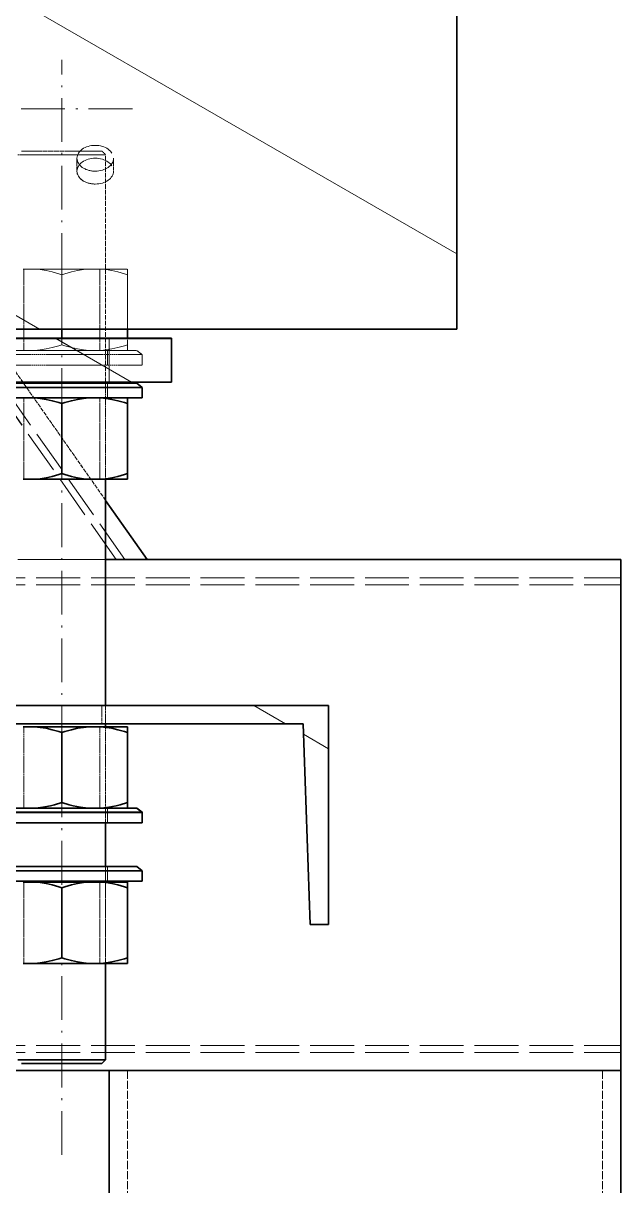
# Model space of a CAD drawing. Header units: millimetres. Extents: x 12184 to 41592, y 8990 to 29785.
# Drawn here: x 23331.1 to 23494.6, y 16315.6 to 16634 of the extents above; entities that cross this region are included whole.
import ezdxf

# ---------------------------------------------------------------- set-up
doc = ezdxf.new("R2010")
doc.units = ezdxf.units.MM
doc.linetypes.add('DASHDOT', pattern=[18.5, 12, -3, 0.5, -3])
doc.linetypes.add('DASHED', pattern=[15, 12, -3])

# ---------------------------------------------------------------- blocks, each defined once
blk = doc.blocks.new('A$C55E021B5')
at = {"color": 7, "linetype": 'DASHED', "lineweight": 13}
for p, q in [((135.74, 250.5), (580, 884.97)), ((138.08, 250.5), (580, 881.62)), ((580, 245.5), (0, 245.5)), ((580, 243.58), (0, 243.58)), ((580, 117.42), (0, 117.42)), ((580, 115.5), (0, 115.5))]:
    blk.add_line(p, q, dxfattribs=at)
at = {"color": 7, "lineweight": 35}
for p, q in [((44.85, 313.64), (44.85, 628.59)), ((473, 311.11), (123, 311.11)), ((473, 299.11), (123, 299.11)), ((580, 110.5), (0, 110.5))]:
    blk.add_line(p, q, dxfattribs=at)
at = {"color": 7, "lineweight": 13, "ltscale": 0.232865}
blk.add_line((165.85, 404.15), (44.85, 334.29), dxfattribs=at)
at = {"color": 7, "linetype": 'DASHDOT', "lineweight": 13}
for p, q in [((153, 87.42), (153, 387.42)), ((133.65, 374), (520.05, 374))]:
    blk.add_line(p, q, dxfattribs=at)
at = {"color": 7, "linetype": 'DASHED', "lineweight": 13, "ltscale": 0.005893}
for p, q in [((138.85, 360.45), (138.85, 356.92)), ((148.85, 360.45), (148.85, 356.92))]:
    blk.add_line(p, q, dxfattribs=at)
at = {"color": 7, "linetype": 'DASHED', "lineweight": 13, "ltscale": 0.002357}
blk.add_line((142, 362.42), (141, 361.42), dxfattribs=at)
at = {"color": 7, "linetype": 'DASHED', "lineweight": 13, "ltscale": 0.037552}
for p, q in [((163.53, 361.42), (141, 361.42)), ((165, 361.42), (142.47, 361.42)), ((163.53, 113.42), (141, 113.42))]:
    blk.add_line(p, q, dxfattribs=at)
at = {"color": 7, "linetype": 'DASHED', "lineweight": 13, "ltscale": 0.103846}
blk.add_line((141, 299.11), (141, 361.42), dxfattribs=at)
at = {"color": 7, "linetype": 'DASHED', "lineweight": 13, "ltscale": 0.002244}
blk.add_line((143.35, 362.42), (142, 362.42), dxfattribs=at)
at = {"color": 7, "linetype": 'DASHED', "lineweight": 13, "ltscale": 0.034422}
blk.add_line((164, 362.42), (143.35, 362.42), dxfattribs=at)
at = {"color": 7, "linetype": 'DASHED', "lineweight": 13, "ltscale": 0.012392}
for p, q in [((142.43, 330.1), (135, 330.1)), ((142.43, 307.8), (135, 307.8)), ((142.43, 182.39), (135, 182.39))]:
    blk.add_line(p, q, dxfattribs=at)
at = {"color": 7, "linetype": 'DASHED', "lineweight": 13, "ltscale": 0.002592}
for p, q in [((135, 330.1), (135, 328.55)), ((135, 307.8), (135, 309.36))]:
    blk.add_line(p, q, dxfattribs=at)
at = {"color": 7, "linetype": 'DASHED', "lineweight": 13, "ltscale": 0.02489}
for p, q in [((135, 313.61), (135, 328.55)), ((153, 313.61), (153, 328.55))]:
    blk.add_line(p, q, dxfattribs=at)
at = {"color": 7, "linetype": 'DASHED', "lineweight": 13, "ltscale": 0.005215}
for p, q in [((142.43, 330.1), (145.56, 330.1)), ((160.43, 330.1), (163.56, 330.1)), ((142.43, 307.8), (145.56, 307.8)), ((160.43, 307.8), (163.56, 307.8)), ((142.43, 294.8), (145.56, 294.8)), ((160.43, 294.8), (163.56, 294.8)), ((142.43, 182.39), (145.56, 182.39)), ((160.43, 182.39), (163.56, 182.39))]:
    blk.add_line(p, q, dxfattribs=at)
at = {"color": 7, "linetype": 'DASHED', "lineweight": 13, "ltscale": 0.037167}
for p, q in [((142.62, 307.8), (142.62, 330.1)), ((163.38, 307.8), (163.38, 330.1)), ((142.62, 272.5), (142.62, 294.8)), ((163.38, 272.5), (163.38, 294.8)), ((142.62, 182.39), (142.62, 204.69)), ((163.38, 182.39), (163.38, 204.69)), ((141, 139.87), (141, 162.17)), ((142.62, 139.87), (142.62, 162.17)), ((163.38, 139.87), (163.38, 162.17))]:
    blk.add_line(p, q, dxfattribs=at)
at = {"color": 7, "linetype": 'DASHED', "lineweight": 13, "ltscale": 0.024784}
for p, q in [((160.43, 330.1), (145.56, 330.1)), ((160.43, 307.8), (145.56, 307.8)), ((160.43, 294.8), (145.56, 294.8)), ((160.43, 182.39), (145.56, 182.39))]:
    blk.add_line(p, q, dxfattribs=at)
at = {"color": 7, "linetype": 'DASHED', "lineweight": 13, "ltscale": 0.031982}
for p, q in [((153, 309.36), (153, 328.55)), ((153, 274.06), (153, 293.25)), ((153, 183.95), (153, 203.13)), ((153, 141.43), (153, 160.62))]:
    blk.add_line(p, q, dxfattribs=at)
at = {"color": 7, "lineweight": 13, "ltscale": 0.013027}
blk.add_line((165.85, 317.55), (159.08, 313.64), dxfattribs=at)
at = {"color": 7, "lineweight": 35, "ltscale": 0.201667}
for p, q in [((44.85, 313.64), (165.85, 313.64)), ((44.85, 313.61), (165.85, 313.61))]:
    blk.add_line(p, q, dxfattribs=at)
at = {"color": 7, "lineweight": 35, "ltscale": 4.57764e-05}
blk.add_line((44.85, 313.64), (44.85, 313.61), dxfattribs=at)
at = {"color": 7, "lineweight": 35, "ltscale": 0.004167}
for p, q in [((135, 311.11), (135, 313.61)), ((153, 311.11), (153, 313.61))]:
    blk.add_line(p, q, dxfattribs=at)
at = {"color": 7, "lineweight": 35, "ltscale": 0.02}
for p, q in [((123, 311.11), (123, 299.11)), ((141, 166.41), (141, 178.41))]:
    blk.add_line(p, q, dxfattribs=at)
at = {"color": 7, "lineweight": 13, "ltscale": 0.04}
blk.add_line((154.7, 311.11), (133.92, 299.11), dxfattribs=at)
at = {"color": 7, "linetype": 'DASHED', "lineweight": 13, "ltscale": 0.002925}
for p, q in [((135, 309.36), (135, 311.11)), ((153, 309.36), (153, 311.11))]:
    blk.add_line(p, q, dxfattribs=at)
at = {"color": 7, "linetype": 'DASHED', "lineweight": 13, "ltscale": 0.02}
blk.add_line((140, 299.11), (140, 311.11), dxfattribs=at)
at = {"color": 7, "linetype": 'DASHED', "lineweight": 13, "ltscale": 0.090304}
blk.add_line((141, 266.73), (172.08, 311.11), dxfattribs=at)
at = {"color": 7, "linetype": 'DASHED', "lineweight": 13, "ltscale": 0.003151}
blk.add_line((132.5, 307.8), (131, 306.65), dxfattribs=at)
at = {"color": 7, "linetype": 'DASHED', "lineweight": 13, "ltscale": 0.036667}
for p, q in [((153, 306.65), (131, 306.65)), ((153, 303.8), (131, 303.8)), ((153, 297.65), (131, 297.65)), ((153, 181.26), (131, 181.26)), ((153, 165.26), (131, 165.26))]:
    blk.add_line(p, q, dxfattribs=at)
at = {"color": 7, "linetype": 'DASHED', "lineweight": 13, "ltscale": 0.004749}
blk.add_line((131, 303.8), (131, 306.65), dxfattribs=at)
at = {"color": 7, "linetype": 'DASHED', "lineweight": 13, "ltscale": 0.034167}
blk.add_line((153, 307.8), (132.5, 307.8), dxfattribs=at)
at = {"color": 7, "linetype": 'DASHED', "lineweight": 13, "ltscale": 0.006667}
for p, q in [((140.5, 303.8), (140.5, 307.8)), ((140.5, 294.8), (140.5, 298.8)), ((140.5, 178.41), (140.5, 182.41)), ((140.5, 162.41), (140.5, 166.41)), ((141, 162.41), (141, 166.41))]:
    blk.add_line(p, q, dxfattribs=at)
at = {"color": 7, "linetype": 'DASHED', "lineweight": 13, "ltscale": 0.034166}
blk.add_line((173.5, 307.8), (153, 307.8), dxfattribs=at)
at = {"color": 7, "linetype": 'DASHED', "lineweight": 13, "ltscale": 0.036666}
for p, q in [((175, 306.65), (153, 306.65)), ((175, 303.8), (153, 303.8)), ((175, 297.65), (153, 297.65)), ((175, 181.26), (153, 181.26)), ((175, 165.26), (153, 165.26))]:
    blk.add_line(p, q, dxfattribs=at)
at = {"color": 7, "lineweight": 35, "ltscale": 0.003151}
for p, q in [((132.5, 298.8), (131, 297.65)), ((132.5, 182.41), (131, 181.26)), ((132.5, 166.41), (131, 165.26))]:
    blk.add_line(p, q, dxfattribs=at)
at = {"color": 7, "lineweight": 35, "ltscale": 0.036667}
for p, q in [((153, 297.65), (131, 297.65)), ((153, 294.8), (131, 294.8)), ((153, 181.26), (131, 181.26)), ((153, 178.41), (131, 178.41)), ((153, 165.26), (131, 165.26)), ((153, 162.41), (131, 162.41))]:
    blk.add_line(p, q, dxfattribs=at)
at = {"color": 7, "lineweight": 35, "ltscale": 0.004748}
blk.add_line((131, 294.8), (131, 297.65), dxfattribs=at)
at = {"color": 7, "lineweight": 35, "ltscale": 0.034167}
for p, q in [((153, 298.8), (132.5, 298.8)), ((153, 182.41), (132.5, 182.41)), ((153, 166.41), (132.5, 166.41))]:
    blk.add_line(p, q, dxfattribs=at)
at = {"color": 7, "lineweight": 35, "ltscale": 0.000518036}
blk.add_line((141, 298.8), (141, 299.11), dxfattribs=at)
at = {"color": 7, "linetype": 'DASHED', "lineweight": 13, "ltscale": 0.043833}
blk.add_line((141, 272.5), (141, 298.8), dxfattribs=at)
at = {"color": 7, "lineweight": 35, "ltscale": 0.034166}
for p, q in [((173.5, 298.8), (153, 298.8)), ((173.5, 182.41), (153, 182.41)), ((173.5, 166.41), (153, 166.41))]:
    blk.add_line(p, q, dxfattribs=at)
at = {"color": 7, "lineweight": 35, "ltscale": 0.036666}
for p, q in [((175, 297.65), (153, 297.65)), ((175, 294.8), (153, 294.8)), ((175, 181.26), (153, 181.26)), ((175, 178.41), (153, 178.41)), ((175, 165.26), (153, 165.26)), ((175, 162.41), (153, 162.41))]:
    blk.add_line(p, q, dxfattribs=at)
at = {"color": 7, "lineweight": 35, "ltscale": 0.006379}
blk.add_line((138.83, 294.8), (135, 294.8), dxfattribs=at)
at = {"color": 7, "lineweight": 35, "ltscale": 0.002592}
for p, q in [((135, 294.8), (135, 293.25)), ((135, 272.5), (135, 274.06)), ((135, 204.69), (135, 203.13)), ((135, 162.17), (135, 160.62)), ((135, 139.87), (135, 141.43))]:
    blk.add_line(p, q, dxfattribs=at)
at = {"color": 7, "lineweight": 35, "ltscale": 0.031982}
for p, q in [((135, 274.06), (135, 293.25)), ((153, 274.06), (153, 293.25)), ((135, 183.95), (135, 203.13)), ((153, 183.95), (153, 203.13)), ((135, 141.43), (135, 160.62)), ((153, 141.43), (153, 160.62))]:
    blk.add_line(p, q, dxfattribs=at)
at = {"color": 7, "linetype": 'DASHED', "lineweight": 13, "ltscale": 0.006013}
blk.add_line((142.43, 294.8), (138.83, 294.8), dxfattribs=at)
at = {"color": 7, "lineweight": 35, "ltscale": 0.012392}
for p, q in [((142.43, 272.5), (135, 272.5)), ((142.43, 204.69), (135, 204.69)), ((142.43, 162.17), (135, 162.17)), ((142.43, 139.87), (135, 139.87))]:
    blk.add_line(p, q, dxfattribs=at)
at = {"color": 7, "lineweight": 35, "ltscale": 0.103337}
blk.add_line((141, 210.5), (141, 272.5), dxfattribs=at)
at = {"color": 7, "lineweight": 35, "ltscale": 0.005215}
for p, q in [((142.43, 272.5), (145.56, 272.5)), ((160.43, 272.5), (163.56, 272.5)), ((142.43, 204.69), (145.56, 204.69)), ((160.43, 204.69), (163.56, 204.69)), ((142.43, 162.17), (145.56, 162.17)), ((160.43, 162.17), (163.56, 162.17)), ((142.43, 139.87), (145.56, 139.87)), ((160.43, 139.87), (163.56, 139.87))]:
    blk.add_line(p, q, dxfattribs=at)
at = {"color": 7, "lineweight": 35, "ltscale": 0.024784}
for p, q in [((160.43, 272.5), (145.56, 272.5)), ((160.43, 204.69), (145.56, 204.69)), ((160.43, 162.17), (145.56, 162.17)), ((160.43, 139.87), (145.56, 139.87))]:
    blk.add_line(p, q, dxfattribs=at)
at = {"color": 7, "lineweight": 35, "ltscale": 0.033021}
blk.add_line((129.64, 250.5), (141, 266.73), dxfattribs=at)
at = {"color": 7, "lineweight": 35, "ltscale": 0.235001}
blk.add_line((141, 250.5), (0, 250.5), dxfattribs=at)
at = {"color": 7, "lineweight": 35, "ltscale": 0.233333}
for p, q in [((0, 250.5), (0, 110.5)), ((80, 210.5), (220, 210.5))]:
    blk.add_line(p, q, dxfattribs=at)
at = {"color": 7, "lineweight": 35, "ltscale": 0.018941}
blk.add_line((129.64, 250.5), (141, 250.5), dxfattribs=at)
at = {"color": 7, "linetype": 'DASHED', "lineweight": 13, "ltscale": 0.039999}
for p, q in [((165, 250.5), (141, 250.5)), ((141, 250.5), (165, 250.5))]:
    blk.add_line(p, q, dxfattribs=at)
at = {"color": 7, "lineweight": 35, "ltscale": 0.1}
blk.add_line((80, 150.5), (80, 210.5), dxfattribs=at)
at = {"color": 7, "lineweight": 13, "ltscale": 0.016666}
blk.add_line((100.44, 210.5), (91.78, 205.5), dxfattribs=at)
at = {"color": 7, "linetype": 'DASHED', "lineweight": 13, "ltscale": 0.008333}
for p, q in [((141, 205.5), (141, 210.5)), ((142, 210.5), (142, 205.5))]:
    blk.add_line(p, q, dxfattribs=at)
at = {"color": 7, "lineweight": 35, "ltscale": 0.091722}
blk.add_line((85, 150.5), (86.92, 205.5), dxfattribs=at)
at = {"color": 7, "lineweight": 35, "ltscale": 0.210265}
blk.add_line((86.92, 205.5), (213.08, 205.5), dxfattribs=at)
at = {"color": 7, "lineweight": 35, "ltscale": 0.00135}
blk.add_line((141, 204.69), (141, 205.5), dxfattribs=at)
at = {"color": 7, "linetype": 'DASHED', "lineweight": 13, "ltscale": 0.043793}
blk.add_line((141, 178.41), (141, 204.69), dxfattribs=at)
at = {"color": 7, "lineweight": 13, "ltscale": 0.013126}
blk.add_line((86.82, 202.64), (80, 198.7), dxfattribs=at)
at = {"color": 7, "lineweight": 35, "ltscale": 0.002551}
blk.add_line((135, 182.42), (135, 183.95), dxfattribs=at)
at = {"color": 7, "linetype": 'DASHED', "lineweight": 13, "ltscale": 4.19617e-05}
blk.add_line((135, 182.39), (135, 182.42), dxfattribs=at)
at = {"color": 7, "linetype": 'DASHED', "lineweight": 13, "ltscale": 0.000536262}
blk.add_line((142.43, 182.39), (142.11, 182.41), dxfattribs=at)
at = {"color": 7, "linetype": 'DASHED', "lineweight": 13, "ltscale": 0.000524018}
for p, q in [((145.56, 182.39), (145.88, 182.41)), ((160.43, 182.39), (160.12, 182.41))]:
    blk.add_line(p, q, dxfattribs=at)
at = {"color": 7, "lineweight": 35, "ltscale": 0.004749}
for p, q in [((131, 178.41), (131, 181.26)), ((131, 162.41), (131, 165.26))]:
    blk.add_line(p, q, dxfattribs=at)
at = {"color": 7, "lineweight": 35, "ltscale": 0.000402451}
blk.add_line((141, 162.17), (141, 162.41), dxfattribs=at)
at = {"color": 7, "lineweight": 35, "ltscale": 0.008333}
blk.add_line((80, 150.5), (85, 150.5), dxfattribs=at)
at = {"color": 7, "lineweight": 35, "ltscale": 0.044088}
blk.add_line((141, 113.42), (141, 139.87), dxfattribs=at)
at = {"color": 7, "lineweight": 35, "ltscale": 0.002448}
blk.add_line((142.47, 113.42), (141, 113.42), dxfattribs=at)
at = {"color": 7, "lineweight": 35, "ltscale": 0.002357}
blk.add_line((142, 112.42), (141, 113.42), dxfattribs=at)
at = {"color": 7, "lineweight": 35, "ltscale": 0.002244}
blk.add_line((143.35, 112.42), (142, 112.42), dxfattribs=at)
at = {"color": 7, "lineweight": 35, "ltscale": 0.037552}
blk.add_line((165, 113.42), (142.47, 113.42), dxfattribs=at)
at = {"color": 7, "lineweight": 35, "ltscale": 0.034422}
blk.add_line((164, 112.42), (143.35, 112.42), dxfattribs=at)
at = {"color": 7, "linetype": 'DASHED', "lineweight": 13, "ltscale": 0.002448}
blk.add_line((165, 113.42), (163.53, 113.42), dxfattribs=at)
at = {"color": 7, "lineweight": 35, "ltscale": 0.233334}
blk.add_line((140, 110.5), (0, 110.5), dxfattribs=at)
at = {"color": 7, "lineweight": 35, "ltscale": 0.183333}
for p, q in [((0, 110.5), (0, 0.5)), ((140, 110.5), (140, 0.5))]:
    blk.add_line(p, q, dxfattribs=at)
at = {"color": 7, "linetype": 'DASHED', "lineweight": 13, "ltscale": 0.183333}
for p, q in [((5, 110.5), (5, 0.5)), ((135, 110.5), (135, 0.5))]:
    blk.add_line(p, q, dxfattribs=at)
at = {"color": 7, "linetype": 'DASHED', "lineweight": 13}
for points in [[(142.43, 330.1), (140.9, 329.95), (139.31, 329.69), (137.63, 329.32), (135.82, 328.81), (135, 328.55)], [(142.43, 330.1), (140.9, 329.95), (139.31, 329.69), (137.63, 329.32), (135.82, 328.81), (135, 328.55)], [(145.56, 330.1), (147.1, 329.95), (148.69, 329.69), (150.37, 329.32), (152.18, 328.81), (153, 328.55)], [(145.56, 330.1), (147.1, 329.95), (148.69, 329.69), (150.37, 329.32), (152.18, 328.81), (153, 328.55)], [(160.43, 330.1), (158.9, 329.95), (157.31, 329.69), (155.63, 329.32), (153.82, 328.81), (153, 328.55)], [(160.43, 330.1), (158.9, 329.95), (157.31, 329.69), (155.63, 329.32), (153.82, 328.81), (153, 328.55)], [(142.43, 307.8), (140.9, 307.95), (139.31, 308.21), (137.63, 308.58), (135.82, 309.09), (135, 309.36)], [(142.43, 307.8), (140.9, 307.95), (139.31, 308.21), (137.63, 308.58), (135.82, 309.09), (135, 309.36)], [(145.56, 307.8), (147.1, 307.95), (148.69, 308.21), (150.37, 308.58), (152.18, 309.09), (153, 309.36)], [(145.56, 307.8), (147.1, 307.95), (148.69, 308.21), (150.37, 308.58), (152.18, 309.09), (153, 309.36)], [(160.43, 307.8), (158.9, 307.95), (157.31, 308.21), (155.63, 308.58), (153.82, 309.09), (153, 309.36)], [(160.43, 307.8), (158.9, 307.95), (157.31, 308.21), (155.63, 308.58), (153.82, 309.09), (153, 309.36)], [(142.43, 294.8), (140.9, 294.65), (139.31, 294.39), (137.63, 294.02), (135.82, 293.51), (135, 293.25)], [(145.56, 294.8), (147.1, 294.65), (148.69, 294.39), (150.37, 294.02), (152.18, 293.51), (153, 293.25)], [(160.43, 294.8), (158.9, 294.65), (157.31, 294.39), (155.63, 294.02), (153.82, 293.51), (153, 293.25)], [(142.43, 272.5), (140.9, 272.65), (139.31, 272.91), (137.63, 273.28), (135.82, 273.79), (135, 274.06)], [(145.56, 272.5), (147.1, 272.65), (148.69, 272.91), (150.37, 273.28), (152.18, 273.79), (153, 274.06)], [(160.43, 272.5), (158.9, 272.65), (157.31, 272.91), (155.63, 273.28), (153.82, 273.79), (153, 274.06)], [(142.43, 204.69), (140.9, 204.54), (139.31, 204.28), (137.63, 203.91), (135.82, 203.4), (135, 203.13)], [(145.56, 204.69), (147.1, 204.54), (148.69, 204.28), (150.37, 203.91), (152.18, 203.4), (153, 203.13)], [(160.43, 204.69), (158.9, 204.54), (157.31, 204.28), (155.63, 203.91), (153.82, 203.4), (153, 203.13)], [(142.43, 182.39), (140.9, 182.54), (139.31, 182.8), (137.63, 183.17), (135.82, 183.68), (135, 183.95)], [(145.56, 182.39), (147.1, 182.54), (148.69, 182.8), (150.37, 183.17), (152.18, 183.68), (153, 183.95)], [(160.43, 182.39), (158.9, 182.54), (157.31, 182.8), (155.63, 183.17), (153.82, 183.68), (153, 183.95)], [(142.43, 162.17), (140.9, 162.02), (139.31, 161.76), (137.63, 161.39), (135.82, 160.88), (135, 160.62)], [(145.56, 162.17), (147.1, 162.02), (148.69, 161.76), (150.37, 161.39), (152.18, 160.88), (153, 160.62)], [(160.43, 162.17), (158.9, 162.02), (157.31, 161.76), (155.63, 161.39), (153.82, 160.88), (153, 160.62)], [(142.43, 139.87), (140.9, 140.02), (139.31, 140.28), (137.63, 140.66), (135.82, 141.16), (135, 141.43)], [(145.56, 139.87), (147.1, 140.02), (148.69, 140.28), (150.37, 140.66), (152.18, 141.16), (153, 141.43)], [(160.43, 139.87), (158.9, 140.02), (157.31, 140.28), (155.63, 140.66), (153.82, 141.16), (153, 141.43)]]:
    blk.add_lwpolyline(points, dxfattribs=at)
at = {"color": 7, "lineweight": 35}
for points in [[(142.43, 294.8), (140.9, 294.65), (139.31, 294.39), (137.63, 294.02), (135.82, 293.51), (135, 293.25)], [(145.56, 294.8), (147.1, 294.65), (148.69, 294.39), (150.37, 294.02), (152.18, 293.51), (153, 293.25)], [(160.43, 294.8), (158.9, 294.65), (157.31, 294.39), (155.63, 294.02), (153.82, 293.51), (153, 293.25)], [(142.43, 272.5), (140.9, 272.65), (139.31, 272.91), (137.63, 273.28), (135.82, 273.79), (135, 274.06)], [(145.56, 272.5), (147.1, 272.65), (148.69, 272.91), (150.37, 273.28), (152.18, 273.79), (153, 274.06)], [(160.43, 272.5), (158.9, 272.65), (157.31, 272.91), (155.63, 273.28), (153.82, 273.79), (153, 274.06)], [(142.43, 204.69), (140.9, 204.54), (139.31, 204.28), (137.63, 203.91), (135.82, 203.4), (135, 203.13)], [(145.56, 204.69), (147.1, 204.54), (148.69, 204.28), (150.37, 203.91), (152.18, 203.4), (153, 203.13)], [(160.43, 204.69), (158.9, 204.54), (157.31, 204.28), (155.63, 203.91), (153.82, 203.4), (153, 203.13)], [(142.11, 182.41), (140.15, 182.65), (138.08, 183.06), (136.98, 183.34), (135, 183.95)], [(145.88, 182.41), (147.84, 182.65), (149.92, 183.06), (151.02, 183.34), (153, 183.95)], [(160.12, 182.41), (158.16, 182.65), (156.08, 183.06), (154.98, 183.34), (153, 183.95)], [(142.43, 162.17), (140.9, 162.02), (139.31, 161.76), (137.63, 161.39), (135.82, 160.88), (135, 160.62)], [(145.56, 162.17), (147.1, 162.02), (148.69, 161.76), (150.37, 161.39), (152.18, 160.88), (153, 160.62)], [(160.43, 162.17), (158.9, 162.02), (157.31, 161.76), (155.63, 161.39), (153.82, 160.88), (153, 160.62)], [(142.43, 139.87), (140.9, 140.02), (139.31, 140.28), (137.63, 140.66), (135.82, 141.16), (135, 141.43)], [(145.56, 139.87), (147.1, 140.02), (148.69, 140.28), (150.37, 140.66), (152.18, 141.16), (153, 141.43)], [(160.43, 139.87), (158.9, 140.02), (157.31, 140.28), (155.63, 140.66), (153.82, 141.16), (153, 141.43)]]:
    blk.add_lwpolyline(points, dxfattribs=at)
at = {"color": 7, "linetype": 'DASHED', "lineweight": 13}
for centre, start_param, end_param in [((143.85, 360.45), 3.141593, 6.283185), ((143.85, 356.92), 3.141593, 6.283185), ((143.85, 360.45), 0, 1.570796), ((143.85, 360.45), 1.570796, 3.141593), ((143.85, 356.92), 0, 1.570796), ((143.85, 356.92), 1.570796, 3.141593)]:
    blk.add_ellipse(centre, major_axis=(-5, 0), ratio=0.707107, start_param=start_param, end_param=end_param, dxfattribs=at)
blk = doc.blocks.new('1')
at = {"color": 7, "linetype": 'DASHED', "lineweight": 13}
for p, q in [((23358.91, 16487.1), (22914.65, 17121.57)), ((23356.56, 16487.1), (22914.65, 17118.22)), ((22914.65, 16482.1), (23494.65, 16482.1)), ((22914.65, 16480.18), (23494.65, 16480.18)), ((22914.65, 16354.02), (23494.65, 16354.02)), ((22914.65, 16352.1), (23494.65, 16352.1))]:
    blk.add_line(p, q, dxfattribs=at)
at = {"color": 7, "lineweight": 35}
for p, q in [((23449.8, 16550.24), (23449.8, 16865.19)), ((23021.65, 16547.72), (23371.65, 16547.72)), ((23021.65, 16535.72), (23371.65, 16535.72)), ((22914.65, 16347.1), (23494.65, 16347.1))]:
    blk.add_line(p, q, dxfattribs=at)
at = {"color": 7, "lineweight": 13, "ltscale": 0.232865}
blk.add_line((23328.8, 16640.75), (23449.8, 16570.9), dxfattribs=at)
at = {"color": 7, "linetype": 'DASHDOT', "lineweight": 13}
for p, q in [((23341.65, 16324.02), (23341.65, 16624.02)), ((23361, 16610.6), (22974.6, 16610.6))]:
    blk.add_line(p, q, dxfattribs=at)
at = {"color": 7, "linetype": 'DASHED', "lineweight": 13, "ltscale": 0.034422}
blk.add_line((23330.65, 16599.02), (23351.3, 16599.02), dxfattribs=at)
at = {"color": 7, "linetype": 'DASHED', "lineweight": 13, "ltscale": 0.002244}
blk.add_line((23351.3, 16599.02), (23352.65, 16599.02), dxfattribs=at)
at = {"color": 7, "linetype": 'DASHED', "lineweight": 13, "ltscale": 0.002357}
blk.add_line((23352.65, 16599.02), (23353.65, 16598.02), dxfattribs=at)
at = {"color": 7, "linetype": 'DASHED', "lineweight": 13, "ltscale": 0.037552}
for p, q in [((23329.65, 16598.02), (23352.18, 16598.02)), ((23331.12, 16598.02), (23353.65, 16598.02)), ((23331.12, 16350.02), (23353.65, 16350.02))]:
    blk.add_line(p, q, dxfattribs=at)
at = {"color": 7, "linetype": 'DASHED', "lineweight": 13, "ltscale": 0.005893}
for p, q in [((23345.8, 16597.05), (23345.8, 16593.52)), ((23355.8, 16597.05), (23355.8, 16593.52))]:
    blk.add_line(p, q, dxfattribs=at)
at = {"color": 7, "linetype": 'DASHED', "lineweight": 13, "ltscale": 0.103846}
blk.add_line((23353.65, 16535.72), (23353.65, 16598.02), dxfattribs=at)
at = {"color": 7, "linetype": 'DASHED', "lineweight": 13, "ltscale": 0.005215}
for p, q in [((23334.21, 16566.71), (23331.08, 16566.71)), ((23352.21, 16566.71), (23349.08, 16566.71)), ((23334.21, 16544.41), (23331.08, 16544.41)), ((23352.21, 16544.41), (23349.08, 16544.41)), ((23334.21, 16531.41), (23331.08, 16531.41)), ((23352.21, 16531.41), (23349.08, 16531.41)), ((23334.21, 16418.99), (23331.08, 16418.99)), ((23352.21, 16418.99), (23349.08, 16418.99))]:
    blk.add_line(p, q, dxfattribs=at)
at = {"color": 7, "linetype": 'DASHED', "lineweight": 13, "ltscale": 0.037167}
for p, q in [((23331.27, 16544.41), (23331.27, 16566.71)), ((23352.02, 16544.41), (23352.02, 16566.71)), ((23331.27, 16509.11), (23331.27, 16531.41)), ((23352.02, 16509.11), (23352.02, 16531.41)), ((23331.27, 16418.99), (23331.27, 16441.29)), ((23352.02, 16418.99), (23352.02, 16441.29)), ((23331.27, 16376.48), (23331.27, 16398.78)), ((23352.02, 16376.48), (23352.02, 16398.78)), ((23353.65, 16376.48), (23353.65, 16398.78))]:
    blk.add_line(p, q, dxfattribs=at)
at = {"color": 7, "linetype": 'DASHED', "lineweight": 13, "ltscale": 0.024784}
for p, q in [((23334.21, 16566.71), (23349.08, 16566.71)), ((23334.21, 16544.41), (23349.08, 16544.41)), ((23334.21, 16531.41), (23349.08, 16531.41)), ((23334.21, 16418.99), (23349.08, 16418.99))]:
    blk.add_line(p, q, dxfattribs=at)
at = {"color": 7, "linetype": 'DASHED', "lineweight": 13, "ltscale": 0.031982}
for p, q in [((23341.65, 16545.96), (23341.65, 16565.15)), ((23341.65, 16510.66), (23341.65, 16529.85)), ((23341.65, 16420.55), (23341.65, 16439.74)), ((23341.65, 16378.03), (23341.65, 16397.22))]:
    blk.add_line(p, q, dxfattribs=at)
at = {"color": 7, "linetype": 'DASHED', "lineweight": 13, "ltscale": 0.02489}
for p, q in [((23341.65, 16550.22), (23341.65, 16565.15)), ((23359.65, 16550.22), (23359.65, 16565.15))]:
    blk.add_line(p, q, dxfattribs=at)
at = {"color": 7, "linetype": 'DASHED', "lineweight": 13, "ltscale": 0.012392}
for p, q in [((23352.21, 16566.71), (23359.65, 16566.71)), ((23352.21, 16544.41), (23359.65, 16544.41)), ((23352.21, 16418.99), (23359.65, 16418.99))]:
    blk.add_line(p, q, dxfattribs=at)
at = {"color": 7, "linetype": 'DASHED', "lineweight": 13, "ltscale": 0.002592}
for p, q in [((23359.65, 16566.71), (23359.65, 16565.15)), ((23359.65, 16544.41), (23359.65, 16545.96))]:
    blk.add_line(p, q, dxfattribs=at)
at = {"color": 7, "lineweight": 13, "ltscale": 0.013027}
blk.add_line((23328.8, 16554.15), (23335.57, 16550.24), dxfattribs=at)
at = {"color": 7, "lineweight": 35, "ltscale": 0.201667}
for p, q in [((23449.8, 16550.24), (23328.8, 16550.24)), ((23449.8, 16550.22), (23328.8, 16550.22))]:
    blk.add_line(p, q, dxfattribs=at)
at = {"color": 7, "lineweight": 35, "ltscale": 0.004167}
for p, q in [((23341.65, 16547.72), (23341.65, 16550.22)), ((23359.65, 16547.72), (23359.65, 16550.22))]:
    blk.add_line(p, q, dxfattribs=at)
at = {"color": 7, "lineweight": 35, "ltscale": 4.57764e-05}
blk.add_line((23449.8, 16550.24), (23449.8, 16550.22), dxfattribs=at)
at = {"color": 7, "linetype": 'DASHED', "lineweight": 13, "ltscale": 0.090304}
blk.add_line((23353.65, 16503.33), (23322.57, 16547.72), dxfattribs=at)
at = {"color": 7, "lineweight": 13, "ltscale": 0.04}
blk.add_line((23339.95, 16547.72), (23360.73, 16535.72), dxfattribs=at)
at = {"color": 7, "linetype": 'DASHED', "lineweight": 13, "ltscale": 0.002925}
for p, q in [((23341.65, 16545.96), (23341.65, 16547.72)), ((23359.65, 16545.96), (23359.65, 16547.72))]:
    blk.add_line(p, q, dxfattribs=at)
at = {"color": 7, "linetype": 'DASHED', "lineweight": 13, "ltscale": 0.02}
blk.add_line((23354.65, 16535.72), (23354.65, 16547.72), dxfattribs=at)
at = {"color": 7, "lineweight": 35, "ltscale": 0.02}
for p, q in [((23371.65, 16547.72), (23371.65, 16535.72)), ((23353.65, 16403.02), (23353.65, 16415.02))]:
    blk.add_line(p, q, dxfattribs=at)
at = {"color": 7, "linetype": 'DASHED', "lineweight": 13, "ltscale": 0.036666}
for p, q in [((23319.65, 16543.25), (23341.65, 16543.25)), ((23319.65, 16540.41), (23341.65, 16540.41)), ((23319.65, 16534.25), (23341.65, 16534.25)), ((23319.65, 16417.87), (23341.65, 16417.87)), ((23319.65, 16401.87), (23341.65, 16401.87))]:
    blk.add_line(p, q, dxfattribs=at)
at = {"color": 7, "linetype": 'DASHED', "lineweight": 13, "ltscale": 0.034166}
blk.add_line((23321.15, 16544.41), (23341.65, 16544.41), dxfattribs=at)
at = {"color": 7, "linetype": 'DASHED', "lineweight": 13, "ltscale": 0.034167}
blk.add_line((23341.65, 16544.41), (23362.15, 16544.41), dxfattribs=at)
at = {"color": 7, "linetype": 'DASHED', "lineweight": 13, "ltscale": 0.036667}
for p, q in [((23341.65, 16543.25), (23363.65, 16543.25)), ((23341.65, 16540.41), (23363.65, 16540.41)), ((23341.65, 16534.25), (23363.65, 16534.25)), ((23341.65, 16417.87), (23363.65, 16417.87)), ((23341.65, 16401.87), (23363.65, 16401.87))]:
    blk.add_line(p, q, dxfattribs=at)
at = {"color": 7, "linetype": 'DASHED', "lineweight": 13, "ltscale": 0.006667}
for p, q in [((23354.15, 16540.41), (23354.15, 16544.41)), ((23354.15, 16531.41), (23354.15, 16535.41)), ((23354.15, 16415.02), (23354.15, 16419.02)), ((23353.65, 16399.02), (23353.65, 16403.02)), ((23354.15, 16399.02), (23354.15, 16403.02))]:
    blk.add_line(p, q, dxfattribs=at)
at = {"color": 7, "linetype": 'DASHED', "lineweight": 13, "ltscale": 0.003151}
blk.add_line((23362.15, 16544.41), (23363.65, 16543.25), dxfattribs=at)
at = {"color": 7, "linetype": 'DASHED', "lineweight": 13, "ltscale": 0.004749}
blk.add_line((23363.65, 16540.41), (23363.65, 16543.25), dxfattribs=at)
at = {"color": 7, "lineweight": 35, "ltscale": 0.034166}
for p, q in [((23321.15, 16535.41), (23341.65, 16535.41)), ((23321.15, 16419.02), (23341.65, 16419.02)), ((23321.15, 16403.02), (23341.65, 16403.02))]:
    blk.add_line(p, q, dxfattribs=at)
at = {"color": 7, "lineweight": 35, "ltscale": 0.034167}
for p, q in [((23341.65, 16535.41), (23362.15, 16535.41)), ((23341.65, 16419.02), (23362.15, 16419.02)), ((23341.65, 16403.02), (23362.15, 16403.02))]:
    blk.add_line(p, q, dxfattribs=at)
at = {"color": 7, "lineweight": 35, "ltscale": 0.000518036}
blk.add_line((23353.65, 16535.41), (23353.65, 16535.72), dxfattribs=at)
at = {"color": 7, "linetype": 'DASHED', "lineweight": 13, "ltscale": 0.043833}
blk.add_line((23353.65, 16509.11), (23353.65, 16535.41), dxfattribs=at)
at = {"color": 7, "lineweight": 35, "ltscale": 0.003151}
for p, q in [((23362.15, 16535.41), (23363.65, 16534.25)), ((23362.15, 16419.02), (23363.65, 16417.87)), ((23362.15, 16403.02), (23363.65, 16401.87))]:
    blk.add_line(p, q, dxfattribs=at)
at = {"color": 7, "lineweight": 35, "ltscale": 0.036666}
for p, q in [((23319.65, 16534.25), (23341.65, 16534.25)), ((23319.65, 16531.41), (23341.65, 16531.41)), ((23319.65, 16417.87), (23341.65, 16417.87)), ((23319.65, 16415.02), (23341.65, 16415.02)), ((23319.65, 16401.87), (23341.65, 16401.87)), ((23319.65, 16399.02), (23341.65, 16399.02))]:
    blk.add_line(p, q, dxfattribs=at)
at = {"color": 7, "lineweight": 35, "ltscale": 0.036667}
for p, q in [((23341.65, 16534.25), (23363.65, 16534.25)), ((23341.65, 16531.41), (23363.65, 16531.41)), ((23341.65, 16417.87), (23363.65, 16417.87)), ((23341.65, 16415.02), (23363.65, 16415.02)), ((23341.65, 16401.87), (23363.65, 16401.87)), ((23341.65, 16399.02), (23363.65, 16399.02))]:
    blk.add_line(p, q, dxfattribs=at)
at = {"color": 7, "lineweight": 35, "ltscale": 0.004748}
blk.add_line((23363.65, 16531.41), (23363.65, 16534.25), dxfattribs=at)
at = {"color": 7, "lineweight": 35, "ltscale": 0.031982}
for p, q in [((23341.65, 16510.66), (23341.65, 16529.85)), ((23359.65, 16510.66), (23359.65, 16529.85)), ((23341.65, 16420.55), (23341.65, 16439.74)), ((23359.65, 16420.55), (23359.65, 16439.74)), ((23341.65, 16378.03), (23341.65, 16397.22)), ((23359.65, 16378.03), (23359.65, 16397.22))]:
    blk.add_line(p, q, dxfattribs=at)
at = {"color": 7, "linetype": 'DASHED', "lineweight": 13, "ltscale": 0.006013}
blk.add_line((23352.21, 16531.41), (23355.82, 16531.41), dxfattribs=at)
at = {"color": 7, "lineweight": 35, "ltscale": 0.006379}
blk.add_line((23355.82, 16531.41), (23359.65, 16531.41), dxfattribs=at)
at = {"color": 7, "lineweight": 35, "ltscale": 0.002592}
for p, q in [((23359.65, 16531.41), (23359.65, 16529.85)), ((23359.65, 16509.11), (23359.65, 16510.66)), ((23359.65, 16441.29), (23359.65, 16439.74)), ((23359.65, 16398.78), (23359.65, 16397.22)), ((23359.65, 16376.48), (23359.65, 16378.03))]:
    blk.add_line(p, q, dxfattribs=at)
at = {"color": 7, "lineweight": 35, "ltscale": 0.005215}
for p, q in [((23334.21, 16509.11), (23331.08, 16509.11)), ((23352.21, 16509.11), (23349.08, 16509.11)), ((23334.21, 16441.29), (23331.08, 16441.29)), ((23352.21, 16441.29), (23349.08, 16441.29)), ((23334.21, 16398.78), (23331.08, 16398.78)), ((23352.21, 16398.78), (23349.08, 16398.78)), ((23334.21, 16376.48), (23331.08, 16376.48)), ((23352.21, 16376.48), (23349.08, 16376.48))]:
    blk.add_line(p, q, dxfattribs=at)
at = {"color": 7, "lineweight": 35, "ltscale": 0.024784}
for p, q in [((23334.21, 16509.11), (23349.08, 16509.11)), ((23334.21, 16441.29), (23349.08, 16441.29)), ((23334.21, 16398.78), (23349.08, 16398.78)), ((23334.21, 16376.48), (23349.08, 16376.48))]:
    blk.add_line(p, q, dxfattribs=at)
at = {"color": 7, "lineweight": 35, "ltscale": 0.012392}
for p, q in [((23352.21, 16509.11), (23359.65, 16509.11)), ((23352.21, 16441.29), (23359.65, 16441.29)), ((23352.21, 16398.78), (23359.65, 16398.78)), ((23352.21, 16376.48), (23359.65, 16376.48))]:
    blk.add_line(p, q, dxfattribs=at)
at = {"color": 7, "lineweight": 35, "ltscale": 0.103337}
blk.add_line((23353.65, 16447.1), (23353.65, 16509.11), dxfattribs=at)
at = {"color": 7, "lineweight": 35, "ltscale": 0.033021}
blk.add_line((23365.01, 16487.1), (23353.65, 16503.33), dxfattribs=at)
at = {"color": 7, "linetype": 'DASHED', "lineweight": 13, "ltscale": 0.039999}
for p, q in [((23329.65, 16487.1), (23353.65, 16487.1)), ((23353.65, 16487.1), (23329.65, 16487.1))]:
    blk.add_line(p, q, dxfattribs=at)
at = {"color": 7, "lineweight": 35, "ltscale": 0.235001}
blk.add_line((23353.65, 16487.1), (23494.65, 16487.1), dxfattribs=at)
at = {"color": 7, "lineweight": 35, "ltscale": 0.018941}
blk.add_line((23365.01, 16487.1), (23353.65, 16487.1), dxfattribs=at)
at = {"color": 7, "lineweight": 35, "ltscale": 0.233333}
for p, q in [((23494.65, 16487.1), (23494.65, 16347.1)), ((23414.65, 16447.1), (23274.65, 16447.1))]:
    blk.add_line(p, q, dxfattribs=at)
at = {"color": 7, "linetype": 'DASHED', "lineweight": 13, "ltscale": 0.008333}
for p, q in [((23352.65, 16447.1), (23352.65, 16442.1)), ((23353.65, 16442.1), (23353.65, 16447.1))]:
    blk.add_line(p, q, dxfattribs=at)
at = {"color": 7, "lineweight": 13, "ltscale": 0.016666}
blk.add_line((23394.21, 16447.1), (23402.87, 16442.1), dxfattribs=at)
at = {"color": 7, "lineweight": 35, "ltscale": 0.1}
blk.add_line((23414.65, 16387.1), (23414.65, 16447.1), dxfattribs=at)
at = {"color": 7, "lineweight": 35, "ltscale": 0.210265}
blk.add_line((23407.73, 16442.1), (23281.57, 16442.1), dxfattribs=at)
at = {"color": 7, "lineweight": 35, "ltscale": 0.00135}
blk.add_line((23353.65, 16441.29), (23353.65, 16442.1), dxfattribs=at)
at = {"color": 7, "linetype": 'DASHED', "lineweight": 13, "ltscale": 0.043793}
blk.add_line((23353.65, 16415.02), (23353.65, 16441.29), dxfattribs=at)
at = {"color": 7, "lineweight": 35, "ltscale": 0.091722}
blk.add_line((23409.65, 16387.1), (23407.73, 16442.1), dxfattribs=at)
at = {"color": 7, "lineweight": 13, "ltscale": 0.013126}
blk.add_line((23407.83, 16439.24), (23414.65, 16435.3), dxfattribs=at)
at = {"color": 7, "lineweight": 35, "ltscale": 0.002551}
blk.add_line((23359.65, 16419.02), (23359.65, 16420.55), dxfattribs=at)
at = {"color": 7, "linetype": 'DASHED', "lineweight": 13, "ltscale": 0.000524018}
for p, q in [((23334.21, 16418.99), (23334.53, 16419.02)), ((23349.08, 16418.99), (23348.77, 16419.02))]:
    blk.add_line(p, q, dxfattribs=at)
at = {"color": 7, "linetype": 'DASHED', "lineweight": 13, "ltscale": 0.000536262}
blk.add_line((23352.21, 16418.99), (23352.53, 16419.02), dxfattribs=at)
at = {"color": 7, "linetype": 'DASHED', "lineweight": 13, "ltscale": 4.19617e-05}
blk.add_line((23359.65, 16418.99), (23359.65, 16419.02), dxfattribs=at)
at = {"color": 7, "lineweight": 35, "ltscale": 0.004749}
for p, q in [((23363.65, 16415.02), (23363.65, 16417.87)), ((23363.65, 16399.02), (23363.65, 16401.87))]:
    blk.add_line(p, q, dxfattribs=at)
at = {"color": 7, "lineweight": 35, "ltscale": 0.000402451}
blk.add_line((23353.65, 16398.78), (23353.65, 16399.02), dxfattribs=at)
at = {"color": 7, "lineweight": 35, "ltscale": 0.008333}
blk.add_line((23414.65, 16387.1), (23409.65, 16387.1), dxfattribs=at)
at = {"color": 7, "lineweight": 35, "ltscale": 0.044088}
blk.add_line((23353.65, 16350.02), (23353.65, 16376.48), dxfattribs=at)
at = {"color": 7, "lineweight": 35, "ltscale": 0.037552}
blk.add_line((23329.65, 16350.02), (23352.18, 16350.02), dxfattribs=at)
at = {"color": 7, "linetype": 'DASHED', "lineweight": 13, "ltscale": 0.002448}
blk.add_line((23329.65, 16350.02), (23331.12, 16350.02), dxfattribs=at)
at = {"color": 7, "lineweight": 35, "ltscale": 0.034422}
blk.add_line((23330.65, 16349.02), (23351.3, 16349.02), dxfattribs=at)
at = {"color": 7, "lineweight": 35, "ltscale": 0.002244}
blk.add_line((23351.3, 16349.02), (23352.65, 16349.02), dxfattribs=at)
at = {"color": 7, "lineweight": 35, "ltscale": 0.002448}
blk.add_line((23352.18, 16350.02), (23353.65, 16350.02), dxfattribs=at)
at = {"color": 7, "lineweight": 35, "ltscale": 0.002357}
blk.add_line((23352.65, 16349.02), (23353.65, 16350.02), dxfattribs=at)
at = {"color": 7, "lineweight": 35, "ltscale": 0.233334}
blk.add_line((23354.65, 16347.1), (23494.65, 16347.1), dxfattribs=at)
at = {"color": 7, "lineweight": 35, "ltscale": 0.183333}
for p, q in [((23354.65, 16347.1), (23354.65, 16237.1)), ((23494.65, 16347.1), (23494.65, 16237.1))]:
    blk.add_line(p, q, dxfattribs=at)
at = {"color": 7, "linetype": 'DASHED', "lineweight": 13, "ltscale": 0.183333}
for p, q in [((23359.65, 16347.1), (23359.65, 16237.1)), ((23489.65, 16347.1), (23489.65, 16237.1))]:
    blk.add_line(p, q, dxfattribs=at)
at = {"color": 7, "linetype": 'DASHED', "lineweight": 13}
for points in [[(23334.21, 16566.71), (23335.75, 16566.55), (23337.34, 16566.3), (23339.02, 16565.92), (23340.83, 16565.41), (23341.65, 16565.15)], [(23334.21, 16566.71), (23335.75, 16566.55), (23337.34, 16566.3), (23339.02, 16565.92), (23340.83, 16565.41), (23341.65, 16565.15)], [(23349.08, 16566.71), (23347.55, 16566.55), (23345.96, 16566.3), (23344.28, 16565.92), (23342.47, 16565.41), (23341.65, 16565.15)], [(23349.08, 16566.71), (23347.55, 16566.55), (23345.96, 16566.3), (23344.28, 16565.92), (23342.47, 16565.41), (23341.65, 16565.15)], [(23352.21, 16566.71), (23353.75, 16566.55), (23355.34, 16566.3), (23357.02, 16565.92), (23358.83, 16565.41), (23359.65, 16565.15)], [(23352.21, 16566.71), (23353.75, 16566.55), (23355.34, 16566.3), (23357.02, 16565.92), (23358.83, 16565.41), (23359.65, 16565.15)], [(23334.21, 16544.41), (23335.75, 16544.56), (23337.34, 16544.81), (23339.02, 16545.19), (23340.83, 16545.7), (23341.65, 16545.96)], [(23334.21, 16544.41), (23335.75, 16544.56), (23337.34, 16544.81), (23339.02, 16545.19), (23340.83, 16545.7), (23341.65, 16545.96)], [(23349.08, 16544.41), (23347.55, 16544.56), (23345.96, 16544.81), (23344.28, 16545.19), (23342.47, 16545.7), (23341.65, 16545.96)], [(23349.08, 16544.41), (23347.55, 16544.56), (23345.96, 16544.81), (23344.28, 16545.19), (23342.47, 16545.7), (23341.65, 16545.96)], [(23352.21, 16544.41), (23353.75, 16544.56), (23355.34, 16544.81), (23357.02, 16545.19), (23358.83, 16545.7), (23359.65, 16545.96)], [(23352.21, 16544.41), (23353.75, 16544.56), (23355.34, 16544.81), (23357.02, 16545.19), (23358.83, 16545.7), (23359.65, 16545.96)], [(23334.21, 16531.41), (23335.75, 16531.25), (23337.34, 16531), (23339.02, 16530.62), (23340.83, 16530.11), (23341.65, 16529.85)], [(23349.08, 16531.41), (23347.55, 16531.25), (23345.96, 16531), (23344.28, 16530.62), (23342.47, 16530.11), (23341.65, 16529.85)], [(23352.21, 16531.41), (23353.75, 16531.25), (23355.34, 16531), (23357.02, 16530.62), (23358.83, 16530.11), (23359.65, 16529.85)], [(23334.21, 16509.11), (23335.75, 16509.26), (23337.34, 16509.51), (23339.02, 16509.89), (23340.83, 16510.4), (23341.65, 16510.66)], [(23349.08, 16509.11), (23347.55, 16509.26), (23345.96, 16509.51), (23344.28, 16509.89), (23342.47, 16510.4), (23341.65, 16510.66)], [(23352.21, 16509.11), (23353.75, 16509.26), (23355.34, 16509.51), (23357.02, 16509.89), (23358.83, 16510.4), (23359.65, 16510.66)], [(23334.21, 16441.29), (23335.75, 16441.14), (23337.34, 16440.89), (23339.02, 16440.51), (23340.83, 16440), (23341.65, 16439.74)], [(23349.08, 16441.29), (23347.55, 16441.14), (23345.96, 16440.89), (23344.28, 16440.51), (23342.47, 16440), (23341.65, 16439.74)], [(23352.21, 16441.29), (23353.75, 16441.14), (23355.34, 16440.89), (23357.02, 16440.51), (23358.83, 16440), (23359.65, 16439.74)], [(23334.21, 16418.99), (23335.75, 16419.15), (23337.34, 16419.4), (23339.02, 16419.78), (23340.83, 16420.28), (23341.65, 16420.55)], [(23349.08, 16418.99), (23347.55, 16419.15), (23345.96, 16419.4), (23344.28, 16419.78), (23342.47, 16420.28), (23341.65, 16420.55)], [(23352.21, 16418.99), (23353.75, 16419.15), (23355.34, 16419.4), (23357.02, 16419.78), (23358.83, 16420.28), (23359.65, 16420.55)], [(23334.21, 16398.78), (23335.75, 16398.63), (23337.34, 16398.37), (23339.02, 16397.99), (23340.83, 16397.49), (23341.65, 16397.22)], [(23349.08, 16398.78), (23347.55, 16398.63), (23345.96, 16398.37), (23344.28, 16397.99), (23342.47, 16397.49), (23341.65, 16397.22)], [(23352.21, 16398.78), (23353.75, 16398.63), (23355.34, 16398.37), (23357.02, 16397.99), (23358.83, 16397.49), (23359.65, 16397.22)], [(23334.21, 16376.48), (23335.75, 16376.63), (23337.34, 16376.89), (23339.02, 16377.26), (23340.83, 16377.77), (23341.65, 16378.03)], [(23349.08, 16376.48), (23347.55, 16376.63), (23345.96, 16376.89), (23344.28, 16377.26), (23342.47, 16377.77), (23341.65, 16378.03)], [(23352.21, 16376.48), (23353.75, 16376.63), (23355.34, 16376.89), (23357.02, 16377.26), (23358.83, 16377.77), (23359.65, 16378.03)]]:
    blk.add_lwpolyline(points, dxfattribs=at)
at = {"color": 7, "lineweight": 35}
for points in [[(23334.21, 16531.41), (23335.75, 16531.25), (23337.34, 16531), (23339.02, 16530.62), (23340.83, 16530.11), (23341.65, 16529.85)], [(23349.08, 16531.41), (23347.55, 16531.25), (23345.96, 16531), (23344.28, 16530.62), (23342.47, 16530.11), (23341.65, 16529.85)], [(23352.21, 16531.41), (23353.75, 16531.25), (23355.34, 16531), (23357.02, 16530.62), (23358.83, 16530.11), (23359.65, 16529.85)], [(23334.21, 16509.11), (23335.75, 16509.26), (23337.34, 16509.51), (23339.02, 16509.89), (23340.83, 16510.4), (23341.65, 16510.66)], [(23349.08, 16509.11), (23347.55, 16509.26), (23345.96, 16509.51), (23344.28, 16509.89), (23342.47, 16510.4), (23341.65, 16510.66)], [(23352.21, 16509.11), (23353.75, 16509.26), (23355.34, 16509.51), (23357.02, 16509.89), (23358.83, 16510.4), (23359.65, 16510.66)], [(23334.21, 16441.29), (23335.75, 16441.14), (23337.34, 16440.89), (23339.02, 16440.51), (23340.83, 16440), (23341.65, 16439.74)], [(23349.08, 16441.29), (23347.55, 16441.14), (23345.96, 16440.89), (23344.28, 16440.51), (23342.47, 16440), (23341.65, 16439.74)], [(23352.21, 16441.29), (23353.75, 16441.14), (23355.34, 16440.89), (23357.02, 16440.51), (23358.83, 16440), (23359.65, 16439.74)], [(23334.53, 16419.02), (23336.49, 16419.25), (23338.57, 16419.67), (23339.67, 16419.95), (23341.65, 16420.55)], [(23348.77, 16419.02), (23346.81, 16419.25), (23344.73, 16419.67), (23343.63, 16419.95), (23341.65, 16420.55)], [(23352.53, 16419.02), (23354.49, 16419.25), (23356.57, 16419.67), (23357.67, 16419.95), (23359.65, 16420.55)], [(23334.21, 16398.78), (23335.75, 16398.63), (23337.34, 16398.37), (23339.02, 16397.99), (23340.83, 16397.49), (23341.65, 16397.22)], [(23349.08, 16398.78), (23347.55, 16398.63), (23345.96, 16398.37), (23344.28, 16397.99), (23342.47, 16397.49), (23341.65, 16397.22)], [(23352.21, 16398.78), (23353.75, 16398.63), (23355.34, 16398.37), (23357.02, 16397.99), (23358.83, 16397.49), (23359.65, 16397.22)], [(23334.21, 16376.48), (23335.75, 16376.63), (23337.34, 16376.89), (23339.02, 16377.26), (23340.83, 16377.77), (23341.65, 16378.03)], [(23349.08, 16376.48), (23347.55, 16376.63), (23345.96, 16376.89), (23344.28, 16377.26), (23342.47, 16377.77), (23341.65, 16378.03)], [(23352.21, 16376.48), (23353.75, 16376.63), (23355.34, 16376.89), (23357.02, 16377.26), (23358.83, 16377.77), (23359.65, 16378.03)]]:
    blk.add_lwpolyline(points, dxfattribs=at)
at = {"color": 7, "linetype": 'DASHED', "lineweight": 13, "extrusion": (0, 0, -1)}
for centre, major_axis, start_param, end_param in [((23350.8, 16597.05), (5, 0), 3.141593, 6.283185), ((23350.8, 16593.52), (5, 0), 3.141593, 6.283185), ((23350.8, 16597.05), (-5, 0), 4.712389, 6.283185), ((23350.8, 16597.05), (5, 0), 0, 1.570796), ((23350.8, 16593.52), (-5, 0), 4.712389, 6.283185), ((23350.8, 16593.52), (5, 0), 0, 1.570796)]:
    blk.add_ellipse(centre, major_axis=major_axis, ratio=0.707107, start_param=start_param, end_param=end_param, dxfattribs=at)
at = {"xscale": -1}
blk.add_blockref('A$C55E021B5', (23494.65, 16236.6), dxfattribs=at)

msp = doc.modelspace()

# ---------------------------------------------------------------- block references
msp.add_blockref('1', (0, 0))

doc.saveas('drawing.dxf')
